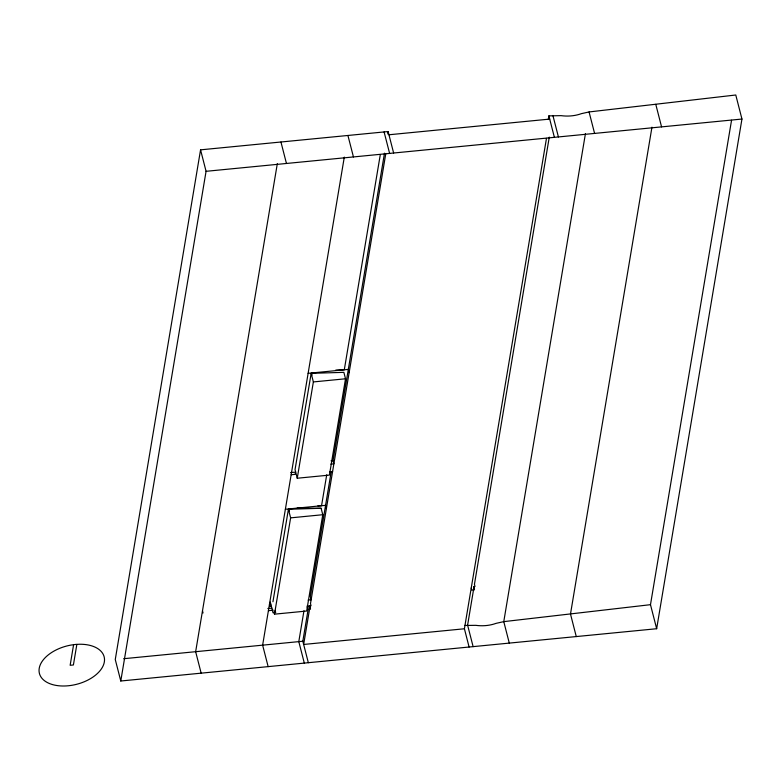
<?xml version="1.0" encoding="UTF-8"?>
<svg xmlns="http://www.w3.org/2000/svg" width="781" height="781" viewBox="0 0 781 781"><rect width="100%" height="100%" fill="white"/><g stroke="black" fill="none" stroke-linecap="round" stroke-linejoin="round"><path stroke-width="1.17" d="M73.59 644.706L70.153 665.285L73.404 664.963L76.85 644.393M393.634 153.017L388.118 131.55L200.561 149.845L115.266 659.535L120.782 681.003L656.655 628.725L741.95 119.044L735.78 94.999L589.069 111.947L581.367 113.665A35.877 27.97 9.5 0 1 561.09 115.647L548.877 115.871L548.282 119.473M120.782 681.003L206.067 171.312L200.561 149.845M277.323 163.649L195.65 651.696L201.156 673.163M344.304 157.098L262.631 645.165L268.147 666.632M272.94 601.76L288.414 509.271L321.118 508.285L322.778 514.718L306.66 611.035L274.502 614.169L273.955 612.021M311.16 373.338L295.042 469.654L297.249 478.236L329.406 475.102L345.524 378.785L343.865 372.342L311.16 373.338L313.366 381.929L297.249 478.236M288.97 511.418L289.39 508.87M295.599 471.802L295.169 474.35L291.147 474.741M311.717 375.485L312.146 372.937M274.502 614.169L290.62 517.862L288.414 509.271M303.975 610.713L298.801 641.631L304.317 663.098M326.722 474.78L321.547 505.737L317.916 505.844M380.269 154.804L344.294 369.794L335.81 370.057M308.339 662.708L302.823 641.24L308.222 608.985M331.173 471.861L310.301 596.557L311.131 599.779L308.114 600.072M330.861 464.139L333.877 463.846L333.048 460.624L384.496 153.174M387.718 133.951L388.118 131.55M310.164 605.509L303.653 644.462L464.412 628.773L546.485 138.325M385.726 153.994L310.487 603.596L311.043 605.744L307.021 606.144M474.038 586.707L467.604 625.161L473.12 646.639M549.277 137.114L474.448 584.305L474.994 586.453L473.657 586.58L474.487 589.801L471.802 590.065L471.255 587.917M585.447 133.58L503.774 621.637L509.29 643.105M651.959 127.176L570.491 614.032L576.271 636.574M656.655 628.725L650.485 604.679L731.553 120.235M650.485 604.679L503.774 621.637L496.072 623.355A35.877 27.97 9.5 0 1 475.795 625.337L464.588 625.464M388.948 134.771L549.707 119.093M206.067 171.312L741.95 119.044M308.124 373.328L348.316 369.403L349.136 372.625M313.366 381.929L345.524 378.785M331.037 460.819L333.048 460.624M290.6 472.593L294.622 472.202M329.582 471.783L332.599 471.49M285.377 509.261L325.57 505.336L326.39 508.558M290.62 517.862L322.778 514.718M270.812 604.172L269.474 604.299L270.021 606.447L271.358 606.32M267.854 608.526L271.876 608.135M268.4 610.674L273.223 610.205M309.979 606.954L307.294 607.218L307.851 609.356L310.526 609.102L309.696 605.88M123.662 658.715L302.823 641.24M297.112 508.119L321.118 508.285M655.776 104.342L661.566 126.883M589.069 111.947L594.585 133.414M552.899 115.471L558.415 136.948M548.877 115.871L554.393 137.339M384.096 131.94L389.612 153.408M347.926 135.474L353.442 156.942M464.412 628.773L469.098 647.029M280.945 142.005L286.451 163.473M275.146 610.351L275.693 612.499L273.018 612.753L270.255 602.024M202.484 610.84L203.04 612.987M75.23 644.481L70.954 645.077A33.417 19.779 -14.4 0 0 42.467 678.894A33.417 19.779 -14.4 0 0 97.381 673.534A33.417 19.779 -14.4 0 0 79.447 644.247L75.23 644.481"/></g></svg>
